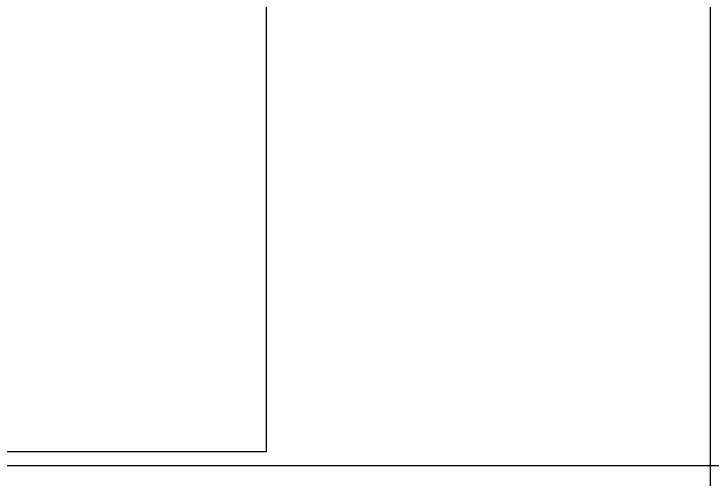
# Model space of a CAD drawing. Header units: millimetres. Extents: x 1478096 to 1808313, y 619971 to 762366.
# Drawn here: x 1619044 to 1621050, y 647190 to 648525 of the extents above; entities that cross this region are included whole.
import ezdxf

# ---------------------------------------------------------------- set-up
doc = ezdxf.new("R2010")
doc.units = ezdxf.units.MM
doc.header["$LTSCALE"] = 10
for name, color, linetype in [('0-superficies', 7, 'Continuous'), ('DC-ARQ-CARPINTERIAS', 7, 'Continuous'), ('DC-ARQ-MURO SUPERBOARD', 2, 'Continuous')]:
    doc.layers.add(name, color=color, linetype=linetype)

# ---------------------------------------------------------------- blocks, each defined once
blk = doc.blocks.new('PUERTAS AUTO.')
at = {"layer": 'DC-ARQ-CARPINTERIAS', "ltscale": 200}
for p, q in [((1555.2505, 729.0549, 0), (1552.2505, 729.0549, 0)), ((1552.2505, 729.0549, 0), (1552.2505, 727.1955))]:
    blk.add_line(p, q, dxfattribs=at)

msp = doc.modelspace()

# ---------------------------------------------------------------- linework, layer by layer
at = {"layer": '0-superficies'}
msp.add_lwpolyline([(1524855.031, 647228.149), (1641041.817, 647228.17), (1641041.817, 674744.562), (1649131.454, 674744.878), (1649131.448, 735136.985), (1641041.817, 735136.983), (1641041.817, 738426.962), (1522042.066, 738427.02)], dxfattribs=at)
at = {"layer": 'DC-ARQ-MURO SUPERBOARD'}
msp.add_line((1621044.62, 649046.027), (1621044.62, 645796.027), dxfattribs=at)

# ---------------------------------------------------------------- block references
at = {"layer": 'DC-ARQ-CARPINTERIAS', "xscale": 1000, "yscale": 1000, "zscale": 1000, "rotation": 180}
msp.add_blockref('PUERTAS AUTO.', (3172020.149, 1376323.114), dxfattribs=at)

doc.saveas('drawing.dxf')
